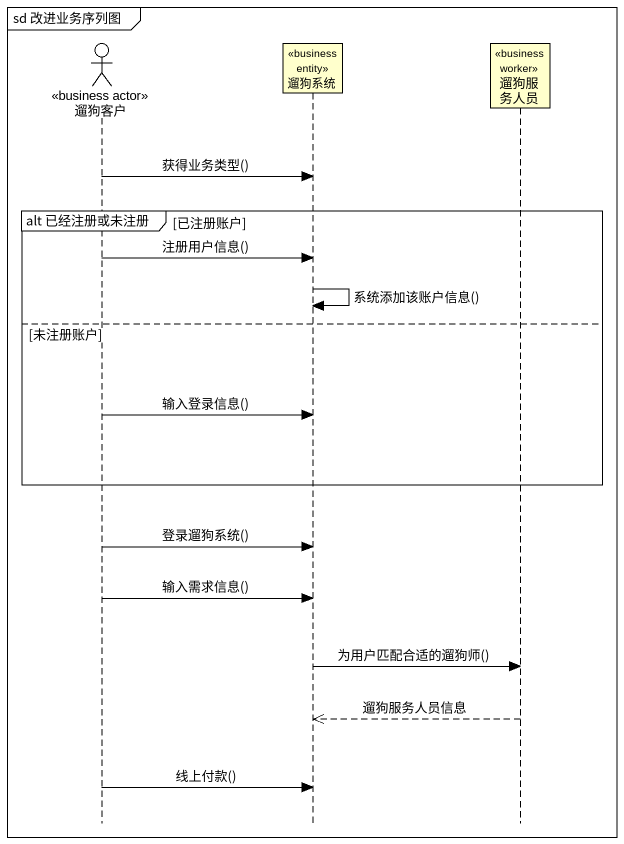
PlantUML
@startuml
mainframe sd 改进业务序列图
hide footbox
actor 遛狗客户 <<business actor>>
participant 遛狗系统 <<business entity>>
participant 遛狗服务人员 <<business worker>>

遛狗客户 -> 遛狗系统 : 获得业务类型()
group alt 已经注册或未注册 [已注册账户]
  遛狗客户 -> 遛狗系统 : 注册用户信息()
  遛狗系统 -> 遛狗系统 : 系统添加该账户信息()
else 未注册账户
  遛狗客户 -> 遛狗系统 : 输入登录信息()
end
遛狗客户 -> 遛狗系统 : 登录遛狗系统()
遛狗客户 -> 遛狗系统 : 输入需求信息()
遛狗系统 -> 遛狗服务人员 : 为用户匹配合适的遛狗师()
遛狗服务人员 -->> 遛狗系统 : 遛狗服务人员信息
遛狗客户 -> 遛狗系统 : 线上付款()
@enduml
